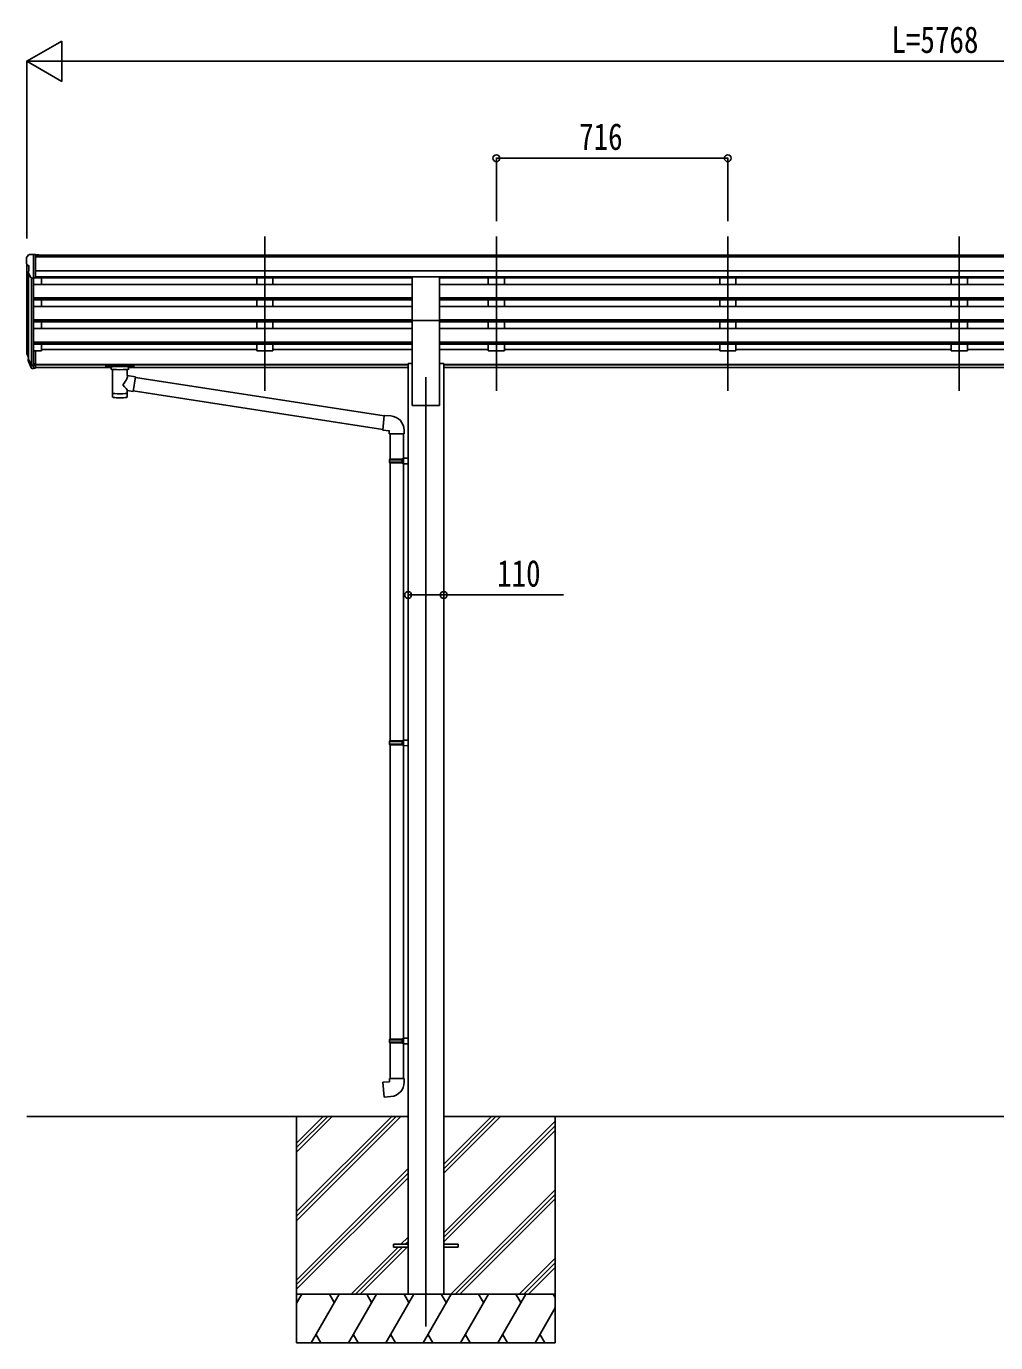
# Model space of a CAD drawing. Units: millimetres, scale not verified. Extents: x -10512 to 10512, y -7425 to 7425.
# Drawn here: x -3398 to -400, y -4212 to -139 of the extents above; entities that cross this region are included whole.
import ezdxf
from ezdxf.enums import TextEntityAlignment as Align

# ---------------------------------------------------------------- set-up
doc = ezdxf.new("R2010")
doc.units = ezdxf.units.MM
doc.header["$LTSCALE"] = 40
for name, color, linetype in [('0-3_YKK_12', 2, 'Continuous'), ('0-4_YKK_13', 4, 'Continuous'), ('0-5_YKK_A1', 4, 'Continuous'), ('0-6_YKK_D', 6, 'Continuous')]:
    doc.layers.add(name, color=color, linetype=linetype)
doc.styles.add('ＭＳ ゴシック', font='')
doc.styles.get('ＭＳ ゴシック').set_extended_font_data('MS Gothic')

msp = doc.modelspace()

# ---------------------------------------------------------------- linework, layer by layer
at = {"layer": '0-3_YKK_12'}
for p, q in [((-2660.45, -789.39), (-2660.45, -1266.9)), ((-2660.45, -789.39), (-2660.45, -1266.9)), ((-1944.45, -789.39), (-1944.45, -1266.9)), ((-1944.45, -789.39), (-1944.45, -1266.9)), ((-1228.45, -789.39), (-1228.45, -1266.9)), ((-1228.45, -789.39), (-1228.45, -1266.9)), ((-512.45, -789.39), (-512.45, -1266.9)), ((-512.45, -789.39), (-512.45, -1266.9)), ((-2162.45, -1223.94), (-2162.45, -4162.5))]:
    msp.add_line(p, q, dxfattribs=at)
at = {"layer": '0-4_YKK_13'}
for p, q in [((-3398.45, -854.5), (-3398.45, -855.13)), ((-3391.54, -845.7), (-3395.61, -851.51)), ((-3388.45, -845.13), (-3390.78, -845.28)), ((-3388.45, -845.13), (-3369.95, -845.13)), ((-3376.45, -918.12), (-3376.45, -845.13)), ((-3369.95, -845.13), (-3359.95, -845.22)), ((-3369.95, -917.12), (-3369.95, -845.13)), ((-3359.95, -846.74), (-3359.95, -845.22)), ((-3395.92, -876.32), (-3390.6, -879.39)), ((-3390.45, -879.65), (-3390.45, -895.92)), ((-3384.07, -916.3), (-3393.08, -900.71)), ((-3376.45, -918.12), (-3381.66, -917.8)), ((-3369.95, -917.12), (-3376.45, -917.12)), ((-2204.95, -1048.56), (-2204.95, -913.34)), ((-2204.95, -913.34), (-2119.95, -913.34)), ((-2119.95, -1048.56), (-2119.95, -913.34)), ((-2204.95, -1048.56), (-2119.95, -1048.56)), ((-3395.36, -1156.7), (-3391.48, -1164.65)), ((-3394.75, -1155.33), (-3391.48, -1162.39)), ((-3393.04, -1167.98), (-3392.7, -1172.38)), ((-3392.7, -1172.38), (-3383.89, -1195.93)), ((-3392.09, -1171.82), (-3383.89, -1188)), ((-3382.88, -1186.87), (-3390.64, -1171.46)), ((-3376.45, -1142.51), (-3376.45, -1197.29)), ((-3369.95, -1142.51), (-3376.45, -1142.51)), ((-3369.95, -1142.51), (-3369.95, -1196.55)), ((-3376.45, -1187.55), (-3381.58, -1187.55)), ((-3376.45, -1189.35), (-3381.3, -1189.35)), ((-3376.45, -1197.29), (-3381.3, -1197.29)), ((-3369.95, -1182.65), (-3376.45, -1182.65)), ((-3369.95, -1187.53), (-3376.45, -1187.53)), ((-3369.95, -1196.55), (-3376.45, -1196.55)), ((-3152.45, -1187.39), (-3152.45, -1193.15)), ((-3152.45, -1187.58), (-3152.45, -1189.12)), ((-3150.45, -1186.73), (-3067.45, -1186.73)), ((-3150.45, -1188.9), (-3067.45, -1188.9)), ((-3150.45, -1193.81), (-3135.95, -1193.81)), ((-3135.95, -1199.46), (-3135.95, -1192.91)), ((-3131.85, -1200.38), (-3131.87, -1285.82)), ((-3086.05, -1219.12), (-3086.05, -1200.38)), ((-3060.83, -1223.03), (-3086.05, -1219.11)), ((-3081.95, -1199.46), (-3081.95, -1192.91)), ((-3081.95, -1193.81), (-3067.45, -1193.81)), ((-3065.45, -1187.39), (-3065.45, -1193.15)), ((-3060.83, -1223.03), (-3067.85, -1268.29)), ((-2291.65, -1344.42), (-3061.15, -1225.04)), ((-3086.03, -1285.82), (-3086.05, -1265.15)), ((-3086.05, -1265.46), (-3067.85, -1268.29)), ((-2295.31, -1386.35), (-3067.58, -1266.55)), ((-2270.64, -1344.3), (-2291.48, -1342.47)), ((-2275.56, -1400.04), (-2229.56, -1400.04)), ((-2273.45, -1400.04), (-2273.45, -1477.86)), ((-2231.45, -1400.04), (-2231.45, -1475.3)), ((-2229.56, -1400.04), (-2229.56, -1389.13)), ((-2275.45, -1479.86), (-2274.45, -1477.86)), ((-2275.45, -1479.86), (-2231.45, -1479.86)), ((-2275.45, -1479.86), (-2275.45, -1487.86)), ((-2275.45, -1487.86), (-2231.45, -1487.86)), ((-2275.45, -1487.86), (-2274.45, -1489.86)), ((-2274.45, -1477.86), (-2231.45, -1477.86)), ((-2274.45, -1489.86), (-2231.45, -1489.86)), ((-2273.45, -1489.86), (-2273.45, -2350.25)), ((-2235.93, -1479.86), (-2236.36, -1477.86)), ((-2233.45, -1475.36), (-2217.45, -1474.89)), ((-2233.45, -1477.36), (-2233.45, -1475.36)), ((-2233.45, -1477.36), (-2231.45, -1477.36)), ((-2233.45, -1492.36), (-2233.45, -1490.36)), ((-2233.45, -1492.36), (-2217.45, -1492.83)), ((-2231.45, -1492.42), (-2231.45, -2347.7)), ((-2217.45, -1474.89), (-2217.45, -1492.83)), ((-2275.45, -2352.25), (-2274.45, -2350.25)), ((-2275.45, -2352.25), (-2231.45, -2352.25)), ((-2275.45, -2352.25), (-2275.45, -2360.25)), ((-2275.45, -2360.25), (-2231.45, -2360.25)), ((-2275.45, -2360.25), (-2274.45, -2362.25)), ((-2274.45, -2350.25), (-2231.45, -2350.25)), ((-2274.45, -2362.25), (-2231.45, -2362.25)), ((-2273.45, -2362.25), (-2273.45, -3272.94)), ((-2235.93, -2352.25), (-2236.36, -2350.25)), ((-2233.45, -2347.75), (-2217.45, -2347.28)), ((-2233.45, -2349.75), (-2233.45, -2347.75)), ((-2233.45, -2349.75), (-2231.45, -2349.75)), ((-2233.45, -2364.75), (-2233.45, -2362.75)), ((-2217.45, -2347.28), (-2217.45, -2365.23)), ((-2233.45, -2364.75), (-2217.45, -2365.23)), ((-2231.45, -2364.81), (-2231.45, -3270.38)), ((-2275.45, -3274.94), (-2274.45, -3272.94)), ((-2275.45, -3274.94), (-2231.45, -3274.94)), ((-2275.45, -3274.94), (-2275.45, -3282.94)), ((-2275.45, -3282.94), (-2231.45, -3282.94)), ((-2275.45, -3282.94), (-2274.45, -3284.94)), ((-2274.45, -3272.94), (-2231.45, -3272.94)), ((-2274.45, -3284.94), (-2231.45, -3284.94)), ((-2273.45, -3284.94), (-2273.45, -3394.94)), ((-2235.93, -3274.94), (-2236.36, -3272.94)), ((-2233.45, -3270.44), (-2217.45, -3269.97)), ((-2233.45, -3272.44), (-2233.45, -3270.44)), ((-2233.45, -3272.44), (-2231.45, -3272.44)), ((-2233.45, -3287.44), (-2233.45, -3285.44)), ((-2233.45, -3287.44), (-2217.45, -3287.91)), ((-2231.45, -3287.5), (-2231.45, -3394.94)), ((-2217.45, -3269.97), (-2217.45, -3287.91)), ((-2275.45, -3394.94), (-2229.45, -3394.94)), ((-2275.45, -3404.94), (-2275.45, -3394.94)), ((-2229.45, -3394.94), (-2229.45, -3405.86)), ((-2262.45, -3908), (-2262.45, -3917)), ((-2217.45, -3908), (-2262.45, -3908)), ((-2062.45, -3908), (-2107.45, -3908)), ((-2062.45, -3908), (-2062.45, -3917)), ((-2217.45, -3917), (-2262.45, -3917)), ((-2062.45, -3917), (-2107.45, -3917))]:
    msp.add_line(p, q, dxfattribs=at)
for points in [[(-3152.45, -1187.39), (-3152.41, -1187.2), (-3152.33, -1187.06), (-3152.23, -1186.97), (-3152.13, -1186.9), (-3152.01, -1186.86), (-3151.72, -1186.8), (-3151.23, -1186.75), (-3150.69, -1186.73), (-3150.45, -1186.73)], [(-3152.45, -1193.15), (-3152.41, -1193.34), (-3152.33, -1193.48), (-3152.23, -1193.57), (-3152.13, -1193.64), (-3152.01, -1193.68), (-3151.72, -1193.74), (-3151.23, -1193.79), (-3150.69, -1193.81), (-3150.45, -1193.81)], [(-3067.45, -1186.73), (-3067.1, -1186.73), (-3066.57, -1186.76), (-3066.12, -1186.81), (-3065.82, -1186.88), (-3065.65, -1186.98), (-3065.53, -1187.12), (-3065.46, -1187.3), (-3065.45, -1187.39)], [(-3067.45, -1193.81), (-3067.1, -1193.81), (-3066.57, -1193.78), (-3066.12, -1193.73), (-3065.82, -1193.65), (-3065.65, -1193.56), (-3065.53, -1193.42), (-3065.46, -1193.24), (-3065.45, -1193.15)], [(-2291.48, -1342.47), (-2295.48, -1388.3), (-2275.56, -1390.04), (-2275.56, -1400.04)], [(-2235.93, -1479.86), (-2235.93, -1487.86), (-2236.36, -1489.86)], [(-2233.45, -1490.36), (-2231.45, -1490.36), (-2231.45, -1477.36)], [(-2235.93, -2352.25), (-2235.93, -2360.25), (-2236.36, -2362.25)], [(-2233.45, -2362.75), (-2231.45, -2362.75), (-2231.45, -2349.75)], [(-2235.93, -3274.94), (-2235.93, -3282.94), (-2236.36, -3284.94)], [(-2233.45, -3285.44), (-2231.45, -3285.44), (-2231.45, -3272.44)], [(-2270.53, -3450.69), (-2291.37, -3452.51), (-2295.37, -3406.69), (-2275.45, -3404.94)]]:
    msp.add_lwpolyline(points, dxfattribs=at)
for centre, radius, start, end in [((-3395.45, -854.5), 3, 93, 180), ((-3196.45, -855.13), 202, 180, 184.94904), ((-3390.72, -846.27), 1, 93.5, 145), ((-3391.55, -871.94), 6.18, 185.7035, 224.99897), ((-3390.48, -899.21), 3, 94.7167, 210), ((-3390.75, -895.92), 0.3, 274.7167, 0), ((-3390.75, -879.65), 0.3, 0, 60), ((-3381.48, -914.8), 3, 210, 266.5), ((-3367.27, -1147.59), 29.53, 186.50806, 197.98144), ((-3365.86, -1145.83), 30.41, 187.1552, 198.19734), ((-2274.56, -1389.13), 45, 0, 85), ((-2274.45, -3405.86), 45, 275, 0)]:
    msp.add_arc(centre, radius, start, end, dxfattribs=at)
for centre, major_axis, ratio, start_param, end_param in [((-3307.8, -1148.02), (-89.06, 1.43), 0.57596, 6.1962358, 6.3678173), ((-3308.59, -1141.34), (87.93, 4.42), 0.541684, 3.0659337, 3.2228513), ((-3391.74, -1167.98), (1.3, 0), 0.90356, 1.3700892, 3.347195), ((-3305.82, -1151.79), (-89.07, 0), 0.90356, 0.2056023, 0.2515348), ((-3306.53, -1147.92), (-88.05, 0), 0.90356, 0.2662965, 0.3003836), ((-3381.3, -1186.64), (-3, 0), 0.90356, 0.5235988, 1.5707963), ((-3381.3, -1194.58), (3, 0), 0.90356, 3.6651914, 4.712389), ((-3381.58, -1186.19), (-1.5, 0), 0.90356, 0.5235988, 1.5707963), ((-3150.45, -1189.12), (2, 0), 0.109601, 1.5707963, 3.1415927), ((-3108.95, -1199.37), (27.06, 0), 0.069685, 3.1415927, 6.2831853), ((-3108.95, -1192.91), (27, 0), 0.070066, 6.2831853, 9.424778), ((-3108.95, -1245.66), (-22.81, -26.62), 0.234429, 1.6855472, 3.1268519), ((-3097.95, -1196.89), (16, 0), 0.361356, 6.2636979, 6.2831853), ((-3067.45, -1189.12), (2, 0), 0.109601, 0, 1.5707963), ((-3106.4, -1243.02), (20.32, -22.25), 0.045535, 0.0389954, 1.3075346), ((-3108.95, -1285.82), (22.92, 0), 0.101955, 3.1415499, 6.2833984), ((-3108.95, -1273.38), (22.91, 0), 0.122865, 3.1415927, 6.2831853)]:
    msp.add_ellipse(centre, major_axis=major_axis, ratio=ratio, start_param=start_param, end_param=end_param, dxfattribs=at)
at = {"layer": '0-5_YKK_A1'}
for p, q in [((2345.05, -846.74), (-3369.95, -846.74)), ((2345.05, -851.95), (-3369.95, -851.95)), ((-3396.45, -875.71), (-3396.45, -1142.15)), ((2345.05, -895.48), (-3369.95, -895.48)), ((-3391.48, -903.48), (-3391.48, -1168.86)), ((-3382.45, -917.64), (-3382.46, -1187.29)), ((-3376.45, -918.12), (-3376.45, -1142.51)), ((2345.05, -913.34), (-3369.95, -913.34)), ((-2204.95, -916.58), (-3369.95, -916.58)), ((-3351.45, -916.58), (-3351.45, -937.04)), ((-2685.45, -916.58), (-2685.45, -937.04)), ((-2635.45, -916.58), (-2635.45, -937.04)), ((1095.05, -916.58), (-2119.95, -916.58)), ((-1969.45, -916.58), (-1969.45, -937.04)), ((-1919.45, -916.58), (-1919.45, -937.04)), ((-1253.45, -916.58), (-1253.45, -937.04)), ((-1203.45, -916.58), (-1203.45, -937.04)), ((-537.45, -916.58), (-537.45, -937.04)), ((-487.45, -916.58), (-487.45, -937.04)), ((-3376.45, -937.04), (-2204.95, -937.04)), ((1095.05, -937.04), (-2119.95, -937.04)), ((-3376.45, -978.91), (-2204.95, -978.91)), ((-3376.45, -980.41), (-2204.95, -980.41)), ((-3376.45, -984.73), (-2204.95, -984.73)), ((-3376.45, -1005.53), (-2204.95, -1005.53)), ((-3351.45, -984.73), (-3351.45, -1005.53)), ((-2685.45, -984.73), (-2685.45, -1005.53)), ((-2635.45, -984.73), (-2635.45, -1005.53)), ((1095.05, -978.91), (-2119.95, -978.91)), ((1095.05, -980.41), (-2119.95, -980.41)), ((1095.05, -984.73), (-2119.95, -984.73)), ((1095.05, -1005.53), (-2119.95, -1005.53)), ((-1969.45, -984.73), (-1969.45, -1005.53)), ((-1919.45, -984.73), (-1919.45, -1005.53)), ((-1253.45, -984.73), (-1253.45, -1005.53)), ((-1203.45, -984.73), (-1203.45, -1005.53)), ((-537.45, -984.73), (-537.45, -1005.53)), ((-487.45, -984.73), (-487.45, -1005.53)), ((-3376.45, -1047.41), (-2204.95, -1047.41)), ((-3376.45, -1048.9), (-2204.95, -1048.9)), ((-3376.45, -1053.22), (-2204.95, -1053.22)), ((-3351.45, -1074.02), (-3351.45, -1053.22)), ((-2685.45, -1053.22), (-2685.45, -1074.02)), ((-2635.45, -1053.22), (-2635.45, -1074.02)), ((-2204.95, -1048.56), (-2204.95, -1312.5)), ((1095.05, -1047.41), (-2119.95, -1047.41)), ((-2119.95, -1048.56), (-2119.95, -1312.5)), ((1095.05, -1048.9), (-2119.95, -1048.9)), ((1095.05, -1053.22), (-2119.95, -1053.22)), ((-1969.45, -1053.22), (-1969.45, -1074.02)), ((-1919.45, -1053.22), (-1919.45, -1074.02)), ((-1253.45, -1053.22), (-1253.45, -1074.02)), ((-1203.45, -1053.22), (-1203.45, -1074.02)), ((-537.45, -1053.22), (-537.45, -1074.02)), ((-487.45, -1053.22), (-487.45, -1074.02)), ((-3376.45, -1074.02), (-2204.95, -1074.02)), ((1095.05, -1074.02), (-2119.95, -1074.02)), ((-3376.45, -1115.9), (-2204.95, -1115.9)), ((-3376.45, -1117.4), (-2204.95, -1117.4)), ((-3376.45, -1121.71), (-2204.95, -1121.71)), ((-3351.45, -1121.71), (-3351.45, -1143.15)), ((-3351.45, -1138.2), (-2685.45, -1138.2)), ((-2685.45, -1121.71), (-2685.45, -1143.15)), ((-2635.45, -1121.71), (-2635.45, -1143.15)), ((-2635.45, -1138.2), (-2204.95, -1138.2)), ((1095.05, -1115.9), (-2119.95, -1115.9)), ((1095.05, -1117.4), (-2119.95, -1117.4)), ((1095.05, -1121.71), (-2119.95, -1121.71)), ((-1969.45, -1138.2), (-2119.95, -1138.2)), ((-1969.45, -1121.71), (-1969.45, -1143.15)), ((-1919.45, -1121.71), (-1919.45, -1143.15)), ((-1253.45, -1138.2), (-1919.45, -1138.2)), ((-1253.45, -1121.71), (-1253.45, -1143.15)), ((-1203.45, -1121.71), (-1203.45, -1143.15)), ((-537.45, -1138.2), (-1203.45, -1138.2)), ((-537.45, -1121.71), (-537.45, -1143.15)), ((-487.45, -1121.71), (-487.45, -1143.15)), ((178.55, -1138.2), (-487.45, -1138.2)), ((-3351.45, -1143.15), (-3369.95, -1143.15)), ((-2635.45, -1143.15), (-2685.45, -1143.15)), ((-1919.45, -1143.15), (-1969.45, -1143.15)), ((-1203.45, -1143.15), (-1253.45, -1143.15)), ((-487.45, -1143.15), (-537.45, -1143.15)), ((-3369.95, -1185.22), (-2217.45, -1185.22)), ((-3369.95, -1186.61), (-2217.45, -1186.61)), ((-3135.95, -1194.3), (-3369.95, -1194.3)), ((-2217.45, -1194.3), (-3081.95, -1194.3)), ((-2217.45, -1182.5), (-2217.45, -4062.5)), ((-2217.45, -1182.5), (-2204.95, -1182.5)), ((-2119.95, -1182.5), (-2107.45, -1182.5)), ((-2107.45, -1182.5), (-2107.45, -4062.5)), ((1082.55, -1185.22), (-2107.45, -1185.22)), ((1082.55, -1186.61), (-2107.45, -1186.61)), ((1082.55, -1194.3), (-2107.45, -1194.3)), ((-2204.95, -1312.5), (-2119.95, -1312.5)), ((-3396.45, -3512.5), (-2217.45, -3512.5)), ((-2562.45, -3512.5), (-2562.45, -4212.5)), ((-2562.45, -3806.68), (-2268.27, -3512.5)), ((-2562.45, -3820.82), (-2254.13, -3512.5)), ((-2562.45, -3834.96), (-2239.99, -3512.5)), ((-2562.45, -3622.83), (-2452.12, -3512.5)), ((-2562.45, -3608.69), (-2466.26, -3512.5)), ((-2562.45, -3594.55), (-2480.4, -3512.5)), ((-2107.45, -3512.5), (1082.55, -3512.5)), ((-2107.45, -3688.33), (-1931.62, -3512.5)), ((-2107.45, -3674.19), (-1945.76, -3512.5)), ((-2107.45, -3660.05), (-1959.9, -3512.5)), ((-2107.45, -3872.18), (-1762.45, -3527.18)), ((-2107.45, -3886.32), (-1762.45, -3541.32)), ((-1762.45, -3512.5), (-1762.45, -4212.5)), ((-2107.45, -3900.46), (-1762.45, -3555.46)), ((-2562.45, -4018.81), (-2217.45, -3673.81)), ((-2562.45, -4032.95), (-2217.45, -3687.95)), ((-2562.45, -4047.09), (-2217.45, -3702.09)), ((-2085.64, -4062.5), (-1762.45, -3739.31)), ((-2071.5, -4062.5), (-1762.45, -3753.45)), ((-2057.36, -4062.5), (-1762.45, -3767.59)), ((-2239.51, -3908), (-2217.45, -3885.94)), ((-2225.37, -3908), (-2217.45, -3900.08)), ((-2394.01, -4062.5), (-2248.51, -3917)), ((-2379.87, -4062.5), (-2234.37, -3917)), ((-2365.72, -4062.5), (-2220.22, -3917)), ((-1873.51, -4062.5), (-1762.45, -3951.44)), ((-1859.37, -4062.5), (-1762.45, -3965.58)), ((-1845.22, -4062.5), (-1762.45, -3979.73)), ((-1762.45, -4062.5), (-2562.45, -4062.5)), ((-2562.45, -4090), (-2546.57, -4062.5)), ((-2517.7, -4212.5), (-2431.1, -4062.5)), ((-2446.1, -4088.48), (-2461.1, -4062.5)), ((-2402.23, -4212.5), (-2315.63, -4062.5)), ((-2330.63, -4088.48), (-2345.63, -4062.5)), ((-2286.76, -4212.5), (-2200.16, -4062.5)), ((-2215.16, -4088.48), (-2230.16, -4062.5)), ((-2171.29, -4212.5), (-2084.69, -4062.5)), ((-2099.69, -4088.48), (-2114.69, -4062.5)), ((-2055.82, -4212.5), (-1969.22, -4062.5)), ((-1984.22, -4088.48), (-1999.22, -4062.5)), ((-1940.35, -4212.5), (-1853.75, -4062.5)), ((-1883.75, -4062.5), (-1868.75, -4088.48)), ((-1768.28, -4062.5), (-1762.45, -4072.6)), ((-1824.88, -4212.5), (-1762.45, -4104.36)), ((-2502.71, -4186.52), (-2487.71, -4212.5)), ((-2387.24, -4186.52), (-2372.24, -4212.5)), ((-2271.76, -4186.52), (-2256.76, -4212.5)), ((-2156.29, -4186.52), (-2141.3, -4212.5)), ((-2040.82, -4186.52), (-2025.83, -4212.5)), ((-1925.35, -4186.52), (-1910.36, -4212.5)), ((-1809.89, -4186.52), (-1794.89, -4212.5)), ((-2562.45, -4212.5), (-1762.45, -4212.5))]:
    msp.add_line(p, q, dxfattribs=at)
at = {"layer": '0-6_YKK_D'}
for p, q in [((-3396.45, -246.74), (-3288.2, -184.24)), ((-3288.2, -309.24), (-3288.2, -184.24)), ((-3396.45, -795.13), (-3396.45, -245.74)), ((-3396.45, -246.74), (-3288.2, -309.24)), ((-3396.45, -246.74), (-3179.94, -246.74)), ((-3271.45, -246.74), (2246.55, -246.74)), ((-1944.45, -741.13), (-1944.45, -545.74)), ((-1944.45, -546.74), (-1228.45, -546.74)), ((-1228.45, -741.13), (-1228.45, -545.74))]:
    msp.add_line(p, q, dxfattribs=at)
msp.add_lwpolyline([(-2217.45, -1898.34), (-2107.45, -1898.34), (-1737.25, -1898.34)], dxfattribs=at)
for centre in [(-1944.45, -546.74), (-1228.45, -546.74), (-2217.45, -1898.34), (-2107.45, -1898.34)]:
    msp.add_circle(centre, 10.62, dxfattribs=at)

# ---------------------------------------------------------------- texts
at = {"layer": '0-6_YKK_D', "style": 'ＭＳ ゴシック', "width": 0.8}
for s, p in [('L=5768', (-722.45, -245.74)), ('716', (-1688.45, -545.74)), ('110', (-1942.25, -1897.34))]:
    msp.add_text(s, height=82.48, dxfattribs=at).set_placement(p, align=Align.BOTTOM_LEFT)

doc.saveas('drawing.dxf')
